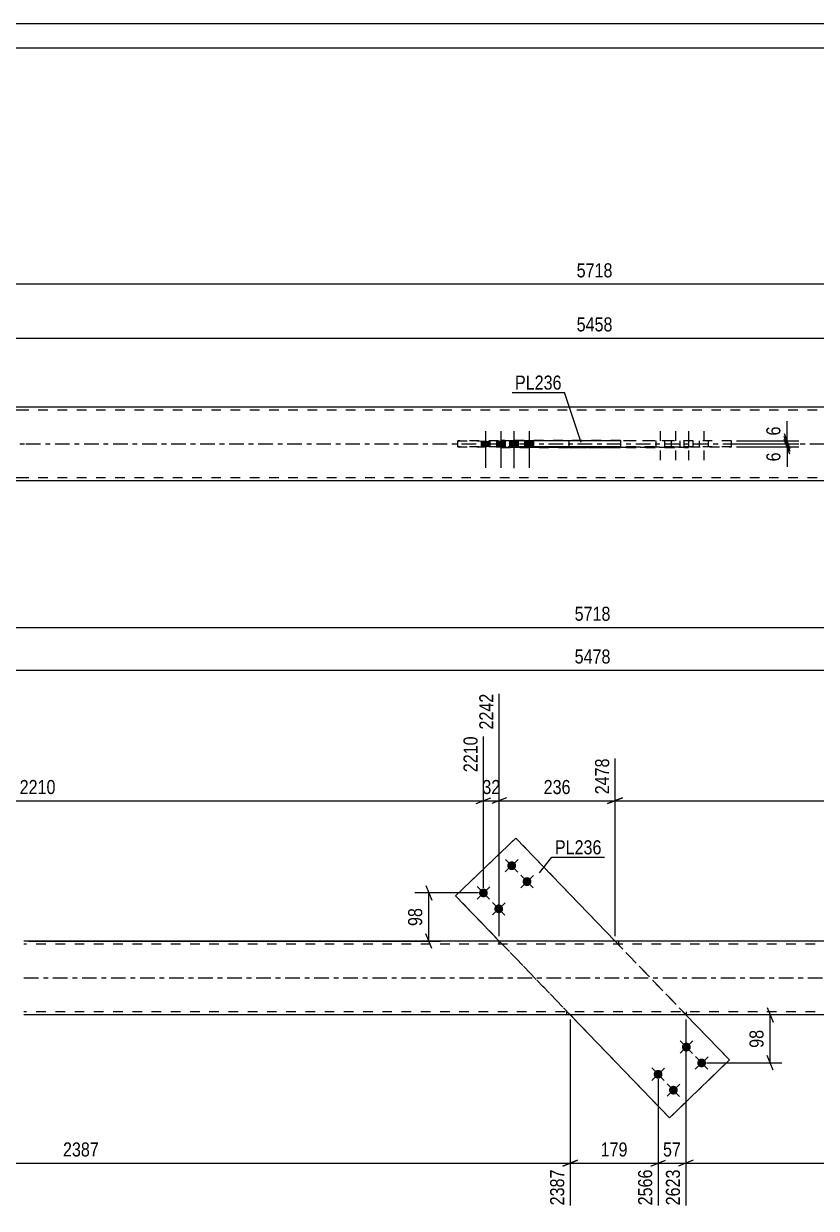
# Model space of a CAD drawing. Header units: millimetres. Extents: x 0 to 594, y 0 to 420.
# Drawn here: x 182.3 to 343.9, y 178.5 to 420 of the extents above; entities that cross this region are included whole.
import ezdxf

# ---------------------------------------------------------------- set-up
doc = ezdxf.new("R2010")
doc.units = ezdxf.units.MM
doc.linetypes.add('DXK_LINE_DOT2', pattern=[3.9198, 1.9599, -1.9599])
doc.linetypes.add('DXK_LINE_DOT3', pattern=[5.9187, 2.979, -0.9799, 0.9799, -0.9799])
doc.styles.add('Arial Narrow', font='ARIALN.TTF', dxfattribs={"height": 0.2})

# ---------------------------------------------------------------- blocks, each defined once
blk = doc.blocks.new('Unknown-580610444-1130')
at = {"color": 5, "linetype": 'Continuous'}
for p, q in [((594, 420), (0, 420)), ((589, 415), (5, 415))]:
    blk.add_line(p, q, dxfattribs=at)
blk = doc.blocks.new('Part-580610444-1700 - 1673')
at = {"color": 2, "linetype": 'Continuous'}
for p, q in [((414.16, 232.99), (182.34, 232.99)), ((414.16, 217.99), (182.34, 217.99))]:
    blk.add_line(p, q, dxfattribs=at)
at = {"color": 7, "linetype": 'DXK_LINE_DOT2'}
for p, q in [((414.16, 232.39), (182.34, 232.39)), ((279.13, 232.99), (279.13, 232.39)), ((303.51, 232.99), (303.51, 232.39)), ((414.16, 218.59), (182.34, 218.59)), ((293, 217.99), (293, 218.59)), ((317.37, 217.99), (317.37, 218.59))]:
    blk.add_line(p, q, dxfattribs=at)
at = {"color": 7, "linetype": 'DXK_LINE_DOT3'}
blk.add_line((182.34, 225.49), (414.16, 225.49), dxfattribs=at)
blk = doc.blocks.new('Bolt-580610444-1706 - 1673')
at = {"linetype": 'Continuous'}
for points in [[(281.77, 249.27), (281.96, 249.25), (282.14, 249.19), (282.3, 249.09), (282.44, 248.97), (282.55, 248.82), (282.63, 248.64), (282.67, 248.46), (282.67, 248.27), (282.63, 248.09), (282.55, 247.92), (282.44, 247.76), (282.3, 247.64), (282.14, 247.54), (281.96, 247.49), (281.77, 247.47), (281.58, 247.49), (281.41, 247.54), (281.24, 247.64), (281.1, 247.76), (280.99, 247.92), (280.92, 248.09), (280.88, 248.27), (280.88, 248.46), (280.92, 248.64), (280.99, 248.82), (281.1, 248.97), (281.24, 249.09), (281.41, 249.19), (281.58, 249.25)], [(284.89, 246.02), (285.08, 246), (285.26, 245.95), (285.42, 245.85), (285.56, 245.73), (285.67, 245.57), (285.75, 245.4), (285.79, 245.22), (285.79, 245.03), (285.75, 244.85), (285.67, 244.67), (285.56, 244.52), (285.42, 244.4), (285.26, 244.3), (285.08, 244.24), (284.89, 244.22), (284.71, 244.24), (284.53, 244.3), (284.36, 244.4), (284.22, 244.52), (284.11, 244.67), (284.04, 244.85), (284, 245.03), (284, 245.22), (284.04, 245.4), (284.11, 245.57), (284.22, 245.73), (284.36, 245.85), (284.53, 245.95), (284.71, 246)], [(276.01, 243.72), (276.2, 243.7), (276.38, 243.64), (276.54, 243.54), (276.68, 243.42), (276.79, 243.27), (276.86, 243.09), (276.9, 242.91), (276.9, 242.72), (276.86, 242.54), (276.79, 242.37), (276.68, 242.21), (276.54, 242.09), (276.38, 241.99), (276.2, 241.94), (276.01, 241.92), (275.82, 241.94), (275.64, 241.99), (275.48, 242.09), (275.34, 242.21), (275.23, 242.37), (275.15, 242.54), (275.11, 242.72), (275.11, 242.91), (275.15, 243.09), (275.23, 243.27), (275.34, 243.42), (275.48, 243.54), (275.64, 243.64), (275.82, 243.7)], [(279.13, 240.47), (279.32, 240.46), (279.5, 240.4), (279.66, 240.3), (279.8, 240.18), (279.91, 240.02), (279.99, 239.85), (280.03, 239.67), (280.03, 239.48), (279.99, 239.3), (279.91, 239.12), (279.8, 238.97), (279.66, 238.85), (279.5, 238.75), (279.32, 238.69), (279.13, 238.67), (278.94, 238.69), (278.76, 238.75), (278.6, 238.85), (278.46, 238.97), (278.35, 239.12), (278.27, 239.3), (278.24, 239.48), (278.24, 239.67), (278.27, 239.85), (278.35, 240.02), (278.46, 240.18), (278.6, 240.3), (278.76, 240.4), (278.94, 240.46)]]:
    blk.add_hatch(color=1, dxfattribs=at).paths.add_polyline_path(points)
at = {"color": 1, "linetype": 'Continuous'}
for p, q in [((283.07, 249.61), (280.47, 247.12)), ((280.52, 249.66), (283.02, 247.07)), ((286.19, 246.37), (283.6, 243.88)), ((283.64, 246.42), (286.14, 243.83)), ((277.31, 244.06), (274.71, 241.57)), ((274.76, 244.11), (277.26, 241.52)), ((280.43, 240.82), (277.83, 238.33)), ((277.88, 240.87), (280.38, 238.28))]:
    blk.add_line(p, q, dxfattribs=at)
blk = doc.blocks.new('Bolt-580610444-1707 - 1673')
at = {"linetype": 'Continuous'}
for points in [[(317.37, 212.3), (317.56, 212.28), (317.74, 212.22), (317.9, 212.13), (318.04, 212), (318.15, 211.85), (318.23, 211.68), (318.27, 211.49), (318.27, 211.3), (318.23, 211.12), (318.15, 210.95), (318.04, 210.79), (317.9, 210.67), (317.74, 210.57), (317.56, 210.52), (317.37, 210.5), (317.18, 210.52), (317.01, 210.57), (316.84, 210.67), (316.7, 210.79), (316.59, 210.95), (316.52, 211.12), (316.48, 211.3), (316.48, 211.49), (316.52, 211.68), (316.59, 211.85), (316.7, 212), (316.84, 212.13), (317.01, 212.22), (317.18, 212.28)], [(320.49, 209.06), (320.68, 209.04), (320.86, 208.98), (321.02, 208.88), (321.16, 208.76), (321.27, 208.61), (321.35, 208.43), (321.39, 208.25), (321.39, 208.06), (321.35, 207.88), (321.27, 207.71), (321.16, 207.55), (321.02, 207.43), (320.86, 207.33), (320.68, 207.28), (320.49, 207.26), (320.31, 207.28), (320.13, 207.33), (319.96, 207.43), (319.82, 207.55), (319.71, 207.71), (319.64, 207.88), (319.6, 208.06), (319.6, 208.25), (319.64, 208.43), (319.71, 208.61), (319.82, 208.76), (319.96, 208.88), (320.13, 208.98), (320.31, 209.04)], [(311.61, 206.75), (311.8, 206.73), (311.98, 206.67), (312.14, 206.58), (312.28, 206.45), (312.39, 206.3), (312.47, 206.13), (312.5, 205.94), (312.5, 205.75), (312.47, 205.57), (312.39, 205.4), (312.28, 205.25), (312.14, 205.12), (311.98, 205.03), (311.8, 204.97), (311.61, 204.95), (311.42, 204.97), (311.24, 205.03), (311.08, 205.12), (310.94, 205.25), (310.83, 205.4), (310.75, 205.57), (310.71, 205.75), (310.71, 205.94), (310.75, 206.13), (310.83, 206.3), (310.94, 206.45), (311.08, 206.58), (311.24, 206.67), (311.42, 206.73)], [(314.73, 203.51), (314.92, 203.49), (315.1, 203.43), (315.26, 203.33), (315.4, 203.21), (315.51, 203.06), (315.59, 202.88), (315.63, 202.7), (315.63, 202.51), (315.59, 202.33), (315.51, 202.16), (315.4, 202), (315.26, 201.88), (315.1, 201.78), (314.92, 201.73), (314.73, 201.71), (314.54, 201.73), (314.37, 201.78), (314.2, 201.88), (314.06, 202), (313.95, 202.16), (313.88, 202.33), (313.84, 202.51), (313.84, 202.7), (313.88, 202.88), (313.95, 203.06), (314.06, 203.21), (314.2, 203.33), (314.37, 203.43), (314.54, 203.49)]]:
    blk.add_hatch(color=1, dxfattribs=at).paths.add_polyline_path(points)
at = {"color": 1, "linetype": 'Continuous'}
for p, q in [((316.08, 210.15), (318.67, 212.65)), ((318.62, 210.1), (316.12, 212.69)), ((319.2, 206.91), (321.79, 209.4)), ((321.74, 206.86), (319.24, 209.45)), ((310.31, 204.6), (312.91, 207.1)), ((312.86, 204.55), (310.36, 207.14)), ((313.43, 201.36), (316.03, 203.86)), ((315.98, 201.31), (313.48, 203.9))]:
    blk.add_line(p, q, dxfattribs=at)
blk = doc.blocks.new('Part-580610444-1715 - 1673')
at = {"color": 2, "linetype": 'Continuous'}
for p, q in [((282.59, 254.01), (270.34, 242.22)), ((282.59, 254.01), (282.59, 254.01)), ((302.83, 232.99), (282.59, 254.01)), ((279.23, 232.99), (270.34, 242.22)), ((270.34, 242.22), (270.34, 242.22)), ((313.92, 196.96), (293.67, 217.99)), ((326.16, 208.76), (317.27, 217.99)), ((313.92, 196.96), (326.16, 208.76)), ((326.16, 208.76), (326.16, 208.76)), ((313.92, 196.96), (313.92, 196.96))]:
    blk.add_line(p, q, dxfattribs=at)
at = {"color": 7, "linetype": 'DXK_LINE_DOT2'}
for p, q in [((270.34, 242.22), (282.59, 254.01)), ((326.16, 208.76), (282.59, 254.01)), ((313.92, 196.96), (270.34, 242.22)), ((293.67, 217.99), (279.23, 232.99)), ((317.27, 217.99), (302.83, 232.99)), ((326.16, 208.76), (313.92, 196.96))]:
    blk.add_line(p, q, dxfattribs=at)
blk = doc.blocks.new('Bolt-580610444-1435 - 1367')
at = {"color": 1, "linetype": 'DXK_LINE_DOT2'}
for p, q in [((312.03, 336.94), (312.03, 329.44)), ((315.15, 336.94), (315.15, 329.44)), ((317.79, 336.94), (317.79, 329.44)), ((320.91, 336.94), (320.91, 329.44)), ((311.13, 334.94), (311.13, 333.74)), ((312.93, 334.94), (312.93, 333.74)), ((314.25, 334.94), (314.25, 333.74)), ((316.05, 334.94), (316.05, 333.74)), ((316.89, 334.94), (316.89, 333.74)), ((318.69, 334.94), (318.69, 333.74)), ((320.01, 334.94), (320.01, 333.74)), ((321.81, 334.94), (321.81, 333.74))]:
    blk.add_line(p, q, dxfattribs=at)
blk = doc.blocks.new('Part-580610444-1456 - 1367')
at = {"color": 2, "linetype": 'Continuous'}
for p, q in [((182.66, 341.84), (94.66, 341.84)), ((414.58, 341.84), (182.76, 341.84)), ((279.54, 335.04), (303.92, 335.04)), ((279.54, 335.04), (279.54, 334.93)), ((279.54, 333.73), (279.54, 333.64)), ((279.54, 333.64), (279.54, 333.64)), ((303.92, 333.64), (279.54, 333.64)), ((293.41, 335.04), (293.41, 334.94)), ((293.41, 333.64), (293.41, 333.74)), ((303.92, 335.04), (303.92, 333.64)), ((182.66, 326.84), (94.66, 326.84)), ((414.58, 326.84), (182.76, 326.84))]:
    blk.add_line(p, q, dxfattribs=at)
at = {"color": 7, "linetype": 'DXK_LINE_DOT2'}
for p, q in [((182.66, 341.24), (94.66, 341.24)), ((414.58, 341.24), (182.76, 341.24)), ((303.92, 335.04), (279.54, 335.04)), ((279.54, 333.64), (279.54, 334.93)), ((279.54, 333.64), (303.92, 333.64)), ((293.41, 335.04), (293.41, 335.04)), ((293.41, 335.04), (293.41, 335.04)), ((293.41, 335.04), (317.79, 335.04)), ((293.41, 335.04), (317.79, 335.04)), ((293.41, 334.94), (293.41, 333.64)), ((317.79, 333.64), (293.41, 333.64)), ((293.41, 333.64), (293.41, 333.64)), ((293.41, 333.64), (317.79, 333.64)), ((317.79, 335.04), (317.79, 333.64)), ((182.66, 327.44), (94.66, 327.44)), ((414.58, 327.44), (182.76, 327.44))]:
    blk.add_line(p, q, dxfattribs=at)
at = {"color": 7, "linetype": 'DXK_LINE_DOT3'}
for p, q in [((94.66, 334.34), (182.66, 334.34)), ((182.76, 334.34), (414.58, 334.34))]:
    blk.add_line(p, q, dxfattribs=at)
blk = doc.blocks.new('Part-580610444-1397 - 1367')
at = {"color": 2, "linetype": 'Continuous'}
for p, q in [((270.76, 333.74), (270.76, 334.94)), ((303.92, 334.94), (283, 334.93)), ((283, 333.73), (283, 334.93)), ((303.92, 333.74), (283, 333.73))]:
    blk.add_line(p, q, dxfattribs=at)
at = {"color": 7, "linetype": 'DXK_LINE_DOT2'}
for p, q in [((314.33, 334.94), (270.76, 334.94)), ((270.76, 334.94), (283, 334.93)), ((270.76, 333.74), (314.33, 333.74)), ((283, 333.73), (270.76, 333.74)), ((326.58, 334.94), (303.92, 334.94)), ((326.58, 333.74), (303.92, 333.74)), ((314.33, 333.74), (314.33, 334.94)), ((326.58, 334.94), (314.33, 334.94)), ((314.33, 333.74), (326.58, 333.74)), ((326.58, 333.74), (326.58, 334.94))]:
    blk.add_line(p, q, dxfattribs=at)
blk = doc.blocks.new('Bolt-580610444-1436 - 1367')
at = {"linetype": 'Continuous'}
for points in [[(277.33, 334.93), (275.53, 334.93), (275.53, 333.73), (277.33, 333.73)], [(280.45, 334.93), (278.65, 334.93), (278.65, 333.73), (280.45, 333.73)], [(283.09, 334.93), (281.29, 334.93), (281.29, 333.73), (283.09, 333.73)], [(286.21, 334.93), (284.41, 334.93), (284.41, 333.73), (286.21, 333.73)]]:
    blk.add_hatch(color=1, dxfattribs=at).paths.add_polyline_path(points)
at = {"color": 1, "linetype": 'Continuous'}
for p, q in [((276.43, 336.94), (276.43, 329.44)), ((279.55, 336.94), (279.55, 329.44)), ((282.19, 336.93), (282.19, 329.43)), ((285.31, 336.94), (285.31, 329.44)), ((275.53, 334.93), (275.53, 333.73)), ((277.33, 334.93), (277.33, 333.73)), ((278.65, 334.93), (278.65, 333.73)), ((280.45, 334.93), (280.45, 333.73)), ((281.29, 334.93), (281.29, 333.73)), ((283.09, 334.93), (283.09, 333.73)), ((284.41, 334.93), (284.41, 333.73)), ((286.21, 334.93), (286.21, 333.73))]:
    blk.add_line(p, q, dxfattribs=at)
blk = doc.blocks.new('StraightDimension-580610444-1850 - 1673')
at = {"color": 7, "linetype": 'Continuous'}
for p, q in [((317.27, 216.99), (317.27, 179.13)), ((311.61, 204.85), (311.61, 179.13)), ((310.11, 187.14), (313.11, 188.34)), ((311.61, 187.74), (317.27, 187.74)), ((318.77, 188.34), (315.77, 187.14))]:
    blk.add_line(p, q, dxfattribs=at)
at = {"color": 0}
blk.add_wipeout([(316.87, 188.49), (316.87, 192.69), (312.01, 192.69), (312.01, 188.49)], dxfattribs=at)
at = {"color": 0, "linetype": 'Continuous'}
blk.add_wipeout([(316.67, 187.04), (312.47, 187.04), (312.47, 178.53), (316.67, 178.53)], dxfattribs=at)
at = {"color": 3, "style": 'Arial Narrow'}
blk.add_text('57', height=2.863, dxfattribs=at).set_placement((312.61, 189.09))
at = {"color": 3, "linetype": 'Continuous', "style": 'Arial Narrow'}
blk.add_text('2623', height=2.863, rotation=90.0002, dxfattribs=at).set_placement((316.07, 179.13))
blk = doc.blocks.new('StraightDimension-580610444-1792 - 1673')
at = {"color": 7, "linetype": 'Continuous'}
for p, q in [((279.23, 233.99), (279.23, 283.43)), ((276.01, 243.82), (276.01, 274.73)), ((274.51, 261.02), (277.51, 262.22)), ((276.01, 261.62), (279.23, 261.62)), ((280.73, 262.22), (277.73, 261.02))]:
    blk.add_line(p, q, dxfattribs=at)
at = {"color": 0, "linetype": 'Continuous'}
blk.add_wipeout([(278.63, 284.03), (274.43, 284.03), (274.43, 275.52), (278.63, 275.52)], dxfattribs=at)
at = {"color": 0}
blk.add_wipeout([(280.05, 262.37), (280.05, 266.57), (275.19, 266.57), (275.19, 262.37)], dxfattribs=at)
at = {"color": 3, "linetype": 'Continuous', "style": 'Arial Narrow'}
blk.add_text('2242', height=2.863, rotation=90.0002, dxfattribs=at).set_placement((278.03, 276.12))
at = {"color": 3, "style": 'Arial Narrow'}
blk.add_text('32', height=2.863, dxfattribs=at).set_placement((275.79, 262.97))
blk = doc.blocks.new('StraightDimension-580610444-1806 - 1673')
at = {"color": 7, "linetype": 'Continuous'}
for p, q in [((276.01, 243.82), (276.01, 274.73)), ((94.24, 234.99), (94.24, 264.75)), ((95.74, 262.22), (92.74, 261.02)), ((94.24, 261.62), (276.01, 261.62)), ((274.51, 261.02), (277.51, 262.22))]:
    blk.add_line(p, q, dxfattribs=at)
at = {"color": 0, "linetype": 'Continuous'}
for points in [[(275.41, 275.33), (271.21, 275.33), (271.21, 266.82), (275.41, 266.82)], [(93.64, 265.35), (89.44, 265.35), (89.44, 262.32), (93.64, 262.32)]]:
    blk.add_wipeout(points, dxfattribs=at)
at = {"color": 0}
blk.add_wipeout([(189.38, 262.37), (189.38, 266.57), (180.87, 266.57), (180.87, 262.37)], dxfattribs=at)
at = {"color": 3, "linetype": 'Continuous', "style": 'Arial Narrow'}
for s, height, p in [('2210', 2.863, (274.81, 267.42)), ('0', 2.86, (93.04, 262.92))]:
    blk.add_text(s, height=height, rotation=90.0002, dxfattribs=at).set_placement(p)
at = {"color": 3, "style": 'Arial Narrow'}
blk.add_text('2210', height=2.863, dxfattribs=at).set_placement((181.47, 262.97))
blk = doc.blocks.new('StraightDimension-580610444-1760 - 1673')
at = {"color": 7, "linetype": 'Continuous'}
for p, q in [((302.83, 233.99), (302.83, 270.23)), ((502.26, 234.99), (502.26, 270.23)), ((304.33, 262.22), (301.33, 261.02)), ((302.83, 261.62), (502.26, 261.62)), ((500.76, 261.02), (503.76, 262.22))]:
    blk.add_line(p, q, dxfattribs=at)
at = {"color": 0, "linetype": 'Continuous'}
blk.add_wipeout([(501.66, 270.83), (497.46, 270.83), (497.46, 262.32), (501.66, 262.32)], dxfattribs=at)
at = {"color": 0}
blk.add_wipeout([(406.8, 262.37), (406.8, 266.57), (398.29, 266.57), (398.29, 262.37)], dxfattribs=at)
at = {"color": 3, "linetype": 'Continuous', "style": 'Arial Narrow'}
blk.add_text('5458', height=2.863, rotation=90.0002, dxfattribs=at).set_placement((501.06, 262.92))
at = {"color": 3, "style": 'Arial Narrow'}
blk.add_text('2980', height=2.863, dxfattribs=at).set_placement((398.89, 262.97))
blk = doc.blocks.new('StraightDimension-580610444-2050 - 1673')
at = {"color": 7, "linetype": 'Continuous'}
blk.add_line((93.24, 288.23), (503.26, 288.23), dxfattribs=at)
at = {"color": 0}
blk.add_wipeout([(302.51, 288.98), (302.51, 293.18), (294, 293.18), (294, 288.98)], dxfattribs=at)
at = {"color": 3, "style": 'Arial Narrow'}
blk.add_text('5478', height=2.863, dxfattribs=at).set_placement((294.6, 289.58))
blk = doc.blocks.new('StraightDimension-580610444-1772 - 1673')
at = {"color": 7, "linetype": 'Continuous'}
for p, q in [((279.23, 233.99), (279.23, 283.43)), ((302.83, 233.99), (302.83, 270.23)), ((280.73, 262.22), (277.73, 261.02)), ((279.23, 261.62), (302.83, 261.62)), ((301.33, 261.02), (304.33, 262.22))]:
    blk.add_line(p, q, dxfattribs=at)
at = {"color": 0, "linetype": 'Continuous'}
blk.add_wipeout([(302.23, 270.83), (298.03, 270.83), (298.03, 262.32), (302.23, 262.32)], dxfattribs=at)
at = {"color": 0}
blk.add_wipeout([(294.37, 262.37), (294.37, 266.57), (287.69, 266.57), (287.69, 262.37)], dxfattribs=at)
at = {"color": 3, "linetype": 'Continuous', "style": 'Arial Narrow'}
blk.add_text('2478', height=2.863, rotation=90.0002, dxfattribs=at).set_placement((301.63, 262.92))
at = {"color": 3, "style": 'Arial Narrow'}
blk.add_text('236', height=2.863, dxfattribs=at).set_placement((288.29, 262.97))
blk = doc.blocks.new('StraightDimension-580610444-1735 - 1673')
at = {"color": 7, "linetype": 'Continuous'}
for p, q in [((264.27, 244.32), (265.47, 241.32)), ((275.01, 242.82), (262.02, 242.82)), ((264.87, 232.99), (264.87, 242.82)), ((265.47, 231.49), (264.27, 234.49)), ((183.33, 232.99), (267.27, 232.99))]:
    blk.add_line(p, q, dxfattribs=at)
at = {"color": 0}
blk.add_wipeout([(264.12, 240.33), (259.92, 240.33), (259.92, 235.47), (264.12, 235.47)], dxfattribs=at)
at = {"color": 3, "style": 'Arial Narrow'}
blk.add_text('98', height=2.863, rotation=90.0002, dxfattribs=at).set_placement((263.52, 236.07))
blk = doc.blocks.new('StraightDimension-580610444-1746 - 1673')
at = {"color": 7, "linetype": 'Continuous'}
blk.add_line((81.24, 296.94), (515.26, 296.94), dxfattribs=at)
at = {"color": 0}
blk.add_wipeout([(302.51, 297.69), (302.51, 301.89), (294, 301.89), (294, 297.69)], dxfattribs=at)
at = {"color": 3, "style": 'Arial Narrow'}
blk.add_text('5718', height=2.863, dxfattribs=at).set_placement((294.6, 298.29))
blk = doc.blocks.new('StraightDimension-580610444-1838 - 1673')
at = {"color": 7, "linetype": 'Continuous'}
for p, q in [((317.27, 216.99), (317.27, 179.13)), ((502.26, 215.99), (502.26, 179.13)), ((318.77, 188.34), (315.77, 187.14)), ((317.27, 187.74), (502.26, 187.74)), ((500.76, 187.14), (503.76, 188.34))]:
    blk.add_line(p, q, dxfattribs=at)
at = {"color": 0}
blk.add_wipeout([(414.02, 188.49), (414.02, 192.69), (405.51, 192.69), (405.51, 188.49)], dxfattribs=at)
at = {"color": 0, "linetype": 'Continuous'}
blk.add_wipeout([(501.66, 187.04), (497.46, 187.04), (497.46, 178.53), (501.66, 178.53)], dxfattribs=at)
at = {"color": 3, "style": 'Arial Narrow'}
blk.add_text('2835', height=2.863, dxfattribs=at).set_placement((406.11, 189.09))
at = {"color": 3, "linetype": 'Continuous', "style": 'Arial Narrow'}
blk.add_text('5458', height=2.863, rotation=90.0002, dxfattribs=at).set_placement((501.06, 179.13))
blk = doc.blocks.new('StraightDimension-580610444-1864 - 1673')
at = {"color": 7, "linetype": 'Continuous'}
for p, q in [((293.67, 216.99), (293.67, 179.13)), ((311.61, 204.85), (311.61, 179.13)), ((295.17, 188.34), (292.17, 187.14)), ((293.67, 187.74), (311.61, 187.74)), ((310.11, 187.14), (313.11, 188.34))]:
    blk.add_line(p, q, dxfattribs=at)
at = {"color": 0}
blk.add_wipeout([(305.98, 188.49), (305.98, 192.69), (299.3, 192.69), (299.3, 188.49)], dxfattribs=at)
at = {"color": 0, "linetype": 'Continuous'}
blk.add_wipeout([(311.01, 187.04), (306.81, 187.04), (306.81, 178.53), (311.01, 178.53)], dxfattribs=at)
at = {"color": 3, "style": 'Arial Narrow'}
blk.add_text('179', height=2.863, dxfattribs=at).set_placement((299.9, 189.09))
at = {"color": 3, "linetype": 'Continuous', "style": 'Arial Narrow'}
blk.add_text('2566', height=2.863, rotation=90.0002, dxfattribs=at).set_placement((310.41, 179.13))
blk = doc.blocks.new('StraightDimension-580610444-1878 - 1673')
at = {"color": 7, "linetype": 'Continuous'}
for p, q in [((94.24, 215.99), (94.24, 184.61)), ((293.67, 216.99), (293.67, 179.13)), ((95.74, 188.34), (92.74, 187.14)), ((94.24, 187.74), (293.67, 187.74)), ((292.17, 187.14), (295.17, 188.34))]:
    blk.add_line(p, q, dxfattribs=at)
at = {"color": 0}
blk.add_wipeout([(198.21, 188.49), (198.21, 192.69), (189.7, 192.69), (189.7, 188.49)], dxfattribs=at)
at = {"color": 0, "linetype": 'Continuous'}
for points in [[(93.64, 187.04), (89.44, 187.04), (89.44, 184.01), (93.64, 184.01)], [(293.07, 187.04), (288.87, 187.04), (288.87, 178.53), (293.07, 178.53)]]:
    blk.add_wipeout(points, dxfattribs=at)
at = {"color": 3, "style": 'Arial Narrow'}
blk.add_text('2387', height=2.863, dxfattribs=at).set_placement((190.3, 189.09))
at = {"color": 3, "linetype": 'Continuous', "style": 'Arial Narrow'}
for s, height, p in [('0', 2.86, (93.04, 184.61)), ('2387', 2.863, (292.47, 179.13))]:
    blk.add_text(s, height=height, rotation=90.0002, dxfattribs=at).set_placement(p)
blk = doc.blocks.new('StraightDimension-580610444-1993 - 1673')
at = {"color": 7, "linetype": 'Continuous'}
for p, q in [((333.65, 217.99), (331.61, 217.99)), ((333.86, 219.49), (335.06, 216.49)), ((334.46, 208.16), (334.46, 217.99)), ((321.49, 208.16), (336.86, 208.16)), ((335.06, 206.66), (333.86, 209.66))]:
    blk.add_line(p, q, dxfattribs=at)
at = {"color": 0}
blk.add_wipeout([(333.71, 215.5), (329.51, 215.5), (329.51, 210.64), (333.71, 210.64)], dxfattribs=at)
at = {"color": 3, "style": 'Arial Narrow'}
blk.add_text('98', height=2.863, rotation=90.0002, dxfattribs=at).set_placement((333.11, 211.24))
blk = doc.blocks.new('StraightDimension-580610444-1540 - 1367')
at = {"color": 7, "linetype": 'Continuous'}
for p, q in [((337.29, 336.44), (338.49, 333.44)), ((338.49, 332.84), (337.29, 335.84)), ((327.58, 334.94), (340.29, 334.94)), ((327.58, 334.34), (340.29, 334.34)), ((337.89, 334.34), (337.89, 334.94))]:
    blk.add_line(p, q, dxfattribs=at)
at = {"color": 0}
blk.add_wipeout([(337.14, 338.49), (332.94, 338.49), (332.94, 335.46), (337.14, 335.46)], dxfattribs=at)
at = {"color": 7, "linetype": 'Continuous'}
blk.add_line((337.89, 334.94), (337.89, 339.01), dxfattribs=at)
blk.add_line((337.89, 334.94), (337.89, 339.01), dxfattribs=at)
at = {"color": 3, "style": 'Arial Narrow'}
blk.add_text('6', height=2.86, rotation=90.0002, dxfattribs=at).set_placement((336.54, 336.06))
blk = doc.blocks.new('StraightDimension-580610444-1536 - 1367')
at = {"color": 7, "linetype": 'Continuous'}
for p, q in [((337.29, 335.84), (338.49, 332.84)), ((327.58, 334.34), (340.29, 334.34)), ((327.58, 333.74), (340.29, 333.74)), ((338.49, 332.24), (337.29, 335.24)), ((337.89, 333.74), (337.89, 334.34))]:
    blk.add_line(p, q, dxfattribs=at)
at = {"color": 0}
blk.add_wipeout([(337.14, 333.21), (332.94, 333.21), (332.94, 330.18), (337.14, 330.18)], dxfattribs=at)
at = {"color": 7, "linetype": 'Continuous'}
blk.add_line((337.89, 333.74), (337.89, 329.66), dxfattribs=at)
blk.add_line((337.89, 333.74), (337.89, 329.66), dxfattribs=at)
at = {"color": 3, "style": 'Arial Narrow'}
blk.add_text('6', height=2.86, rotation=90.0002, dxfattribs=at).set_placement((336.54, 330.78))
blk = doc.blocks.new('StraightDimension-580610444-1545 - 1367')
at = {"color": 7, "linetype": 'Continuous'}
blk.add_line((81.66, 366.94), (515.68, 366.94), dxfattribs=at)
at = {"color": 0}
blk.add_wipeout([(302.92, 367.69), (302.92, 371.89), (294.41, 371.89), (294.41, 367.69)], dxfattribs=at)
at = {"color": 3, "style": 'Arial Narrow'}
blk.add_text('5718', height=2.863, dxfattribs=at).set_placement((295.01, 368.29))
blk = doc.blocks.new('StraightDimension-580610444-1576 - 1367')
at = {"color": 7, "linetype": 'Continuous'}
blk.add_line((94.66, 355.93), (502.68, 355.93), dxfattribs=at)
at = {"color": 0}
blk.add_wipeout([(302.92, 356.68), (302.92, 360.88), (294.41, 360.88), (294.41, 356.68)], dxfattribs=at)
at = {"color": 3, "style": 'Arial Narrow'}
blk.add_text('5458', height=2.863, dxfattribs=at).set_placement((295.01, 357.28))
blk = doc.blocks.new('Mark-580610444-1711 - 1673')
at = {"color": 0}
blk.add_wipeout([(300.09, 250.68), (300.09, 253.68), (290.58, 253.68), (290.58, 250.68)], dxfattribs=at)
blk.add_wipeout([(300.09, 250.68), (300.09, 253.68), (290.58, 253.68), (290.58, 250.68)], dxfattribs=at)
at = {"color": 30, "linetype": 'Continuous'}
for p, q in [((287.45, 246.9), (289.98, 250.08)), ((289.98, 250.08), (300.69, 250.08))]:
    blk.add_line(p, q, dxfattribs=at)
at = {"color": 3, "style": 'Arial Narrow'}
blk.add_text('PL236', height=2.863, dxfattribs=at).set_placement((290.58, 250.68))
blk = doc.blocks.new('Mark-580610444-1392 - 1367')
at = {"color": 0}
blk.add_wipeout([(291.94, 345.41), (291.94, 348.41), (282.44, 348.41), (282.44, 345.41)], dxfattribs=at)
blk.add_wipeout([(291.94, 345.41), (291.94, 348.41), (282.44, 348.41), (282.44, 345.41)], dxfattribs=at)
at = {"color": 30, "linetype": 'Continuous'}
for p in [(281.84, 344.81), (295.92, 334.64)]:
    blk.add_line(p, (292.54, 344.81), dxfattribs=at)
at = {"color": 3, "style": 'Arial Narrow'}
blk.add_text('PL236', height=2.863, dxfattribs=at).set_placement((282.44, 345.41))

msp = doc.modelspace()

# ---------------------------------------------------------------- block references
for name in ['Unknown-580610444-1130', 'Part-580610444-1456 - 1367', 'Bolt-580610444-1436 - 1367', 'Bolt-580610444-1435 - 1367', 'Part-580610444-1397 - 1367', 'Part-580610444-1715 - 1673', 'Bolt-580610444-1706 - 1673', 'Part-580610444-1700 - 1673', 'Bolt-580610444-1707 - 1673']:
    msp.add_blockref(name, (0, 0))

# ---------------------------------------------------------------- next in the draw order: block references
for name in ['StraightDimension-580610444-1540 - 1367', 'StraightDimension-580610444-1792 - 1673', 'StraightDimension-580610444-1760 - 1673', 'StraightDimension-580610444-1850 - 1673']:
    msp.add_blockref(name, (0, 0))

# ---------------------------------------------------------------- next in the draw order: block references
for name in ['StraightDimension-580610444-1536 - 1367', 'StraightDimension-580610444-1806 - 1673', 'StraightDimension-580610444-1864 - 1673', 'StraightDimension-580610444-1838 - 1673']:
    msp.add_blockref(name, (0, 0))

# ---------------------------------------------------------------- next in the draw order: block references
for name in ['StraightDimension-580610444-1545 - 1367', 'StraightDimension-580610444-2050 - 1673', 'StraightDimension-580610444-1993 - 1673', 'StraightDimension-580610444-1878 - 1673']:
    msp.add_blockref(name, (0, 0))

# ---------------------------------------------------------------- next in the draw order: block references
for name in ['StraightDimension-580610444-1576 - 1367', 'StraightDimension-580610444-1772 - 1673', 'StraightDimension-580610444-1735 - 1673']:
    msp.add_blockref(name, (0, 0))

# ---------------------------------------------------------------- next in the draw order: block references
for name in ['Mark-580610444-1392 - 1367', 'StraightDimension-580610444-1746 - 1673']:
    msp.add_blockref(name, (0, 0))

# ---------------------------------------------------------------- next in the draw order: block references
msp.add_blockref('Mark-580610444-1711 - 1673', (0, 0))

doc.saveas('drawing.dxf')
